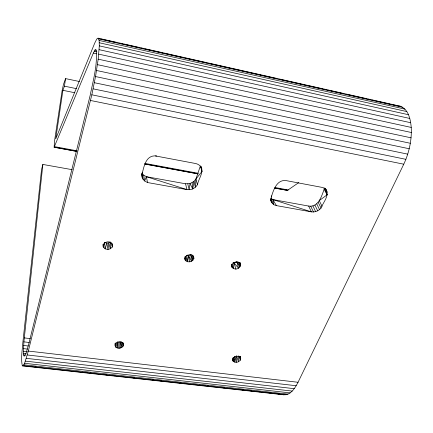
<?xml version="1.0" encoding="UTF-8"?>
<svg xmlns="http://www.w3.org/2000/svg" width="433" height="433" viewBox="0 0 433 433"><rect width="100%" height="100%" fill="white"/><g stroke="black" fill="none" stroke-linecap="round" stroke-linejoin="round"><path stroke-width="0.65" d="M115.573 343.239L115.546 347.044C118.079 349.22 122.902 348.327 123.654 344.814L123.519 343.585L123.654 344.814L122.934 343.158L121.819 342.276L120.26 341.864L117.846 342.01L115.649 343.407L114.886 345.025L115.546 347.044L115.032 343.293M143.713 175.17L144.617 180.967L146.403 176.702L185.551 183.787L186.932 189.594L146.403 176.702L143.713 175.17L142.295 173.671L142.268 177.654L143.177 179.457L144.617 180.967L147.501 182.537L186.932 189.594C191.04 190.249 195.305 188.355 197.453 184.767C198.422 178.829 203.835 173 201.221 166.813M270.484 199.651L271.637 202.552L273.699 204.668L276.395 205.605L311.392 211.872C314.986 212.419 318.731 210.903 321.021 208.1C323.121 202.308 329.794 195.673 326 189.362M103.184 244.32L103.276 247.01L104.575 242.458L106.832 243.124L108.759 242.897L110.475 242.117L110.345 248.753L108.006 249.462L105.17 248.861L103.276 247.01L103.076 244.315M79.472 81.518L65.567 78.611L63.472 84.435L62.136 90.557L54.574 140.752L54.12 147.236L93.349 53.053L94.968 50.028L95.601 49.573L96.104 49.86C97.734 65.064 93.111 80.403 90.194 95.265L28.735 344.105L26.159 352.987L24.302 356.17L23.891 355.894L23.425 353.42L23.891 341.859L42.867 164.443L72.149 169.676M270.982 198.444L272.871 199.586L308.68 206.065C318.32 207.629 321.632 196.127 324.155 189.281L324.193 188.176M42.867 164.443L41.546 169.563L22.825 342.752C22.359 350.281 20.719 358.048 22.267 365.522L22.695 365.934L23.236 365.706L24.611 363.298L28.313 351.06L91.823 94.8L95.525 76.554L98.183 59.164L99.309 45.871L99.125 40.442L98.226 38.191L97.539 38.277L96.711 39.149L94.719 43.121L55.738 138.852L62.899 90.308L64.436 86.162L65.567 78.611M22.695 365.934L283.907 394.809C291.03 395.053 295.171 387.762 298.045 382.274L403.762 164.199C409.125 152.779 411.886 140.059 411.236 127.432C410.533 119.557 408.628 109.381 400.281 106.22L98.226 38.191M201.984 171.511L200.36 165.985L195.905 179.132L195.429 187.24L193.946 181.459L201.984 171.511L200.869 166.304M117.652 342.054L117.164 347.959L116.022 342.682M270.836 199.413L271.637 202.552L270.782 200.133L271.48 195.84M238.35 262.046L239.833 267.026L236.889 261.873L234.064 262.901L233.3 268.557L235.877 269.11C239.092 268.936 241.738 265.683 239.996 262.652M185.578 256.244L187.624 261.77L188.523 255.594L190.785 254.669L192.853 260.325C190.764 262.311 186.872 262.544 185.145 259.989L184.967 257.191L187.186 255.205L191.299 254.577L193.675 256.645L193.865 258.528L192.853 260.325L192.387 255.042M187.781 183.928L189.183 189.735L190.022 183.565L192.761 188.972L193.946 181.459L190.022 183.565L185.551 183.787M142.311 172.242L141.889 174.824L142.268 177.654L141.829 175.143M231.942 264.119L233.3 268.557L231.947 267.199L231.693 265.77L232.045 264.449L233.511 262.853L235.216 262.095L237.398 261.857L239.438 262.755L240.38 263.924L239.958 262.69M240.737 358.643L240.293 360.224L238.502 361.782C236.526 362.621 233.235 362.589 232.548 360.083L233.073 358.129L235.184 356.63L237.306 356.218L239.33 356.662L240.283 357.501L240.737 358.643L240.245 356.711M271.312 197.134C273.391 190.049 276.99 178.997 286.494 180.675L323.023 187.57L325.475 189.059L326.585 190.488M324.912 188.447L327.126 194.828L319.235 200.603L322.071 206.357M274.701 188.09L287.452 190.385L298.765 182.574M156.757 156.004C145.667 154.44 143.962 166.792 141.889 174.824L141.791 173.573M190.785 254.669L191.538 261.256L188.523 255.594L186.78 255.567L187.624 261.77M23.875 364.824L288.026 394.133M22.267 365.522L24.28 365.744M35.013 366.935L36.356 367.081M39.04 367.379L40.383 367.53M58.498 369.533L59.841 369.685M81.983 372.131L83.325 372.283M86.01 372.58L87.352 372.726M90.037 373.024L91.379 373.17M105.468 374.729L106.81 374.881M109.495 375.178L110.837 375.324M113.522 375.622L114.864 375.774M128.953 377.332L130.295 377.479M132.98 377.776L134.322 377.922M152.438 379.93L153.78 380.077M160.491 380.818L161.834 380.97M164.518 381.267L165.861 381.413M175.922 382.528L177.265 382.675M179.949 382.972L181.292 383.124M183.976 383.421L185.319 383.568M199.407 385.126L200.75 385.278M203.434 385.576L204.777 385.722M207.461 386.02L208.803 386.166M222.892 387.724L224.234 387.876M226.919 388.174L228.261 388.32M242.356 389.879L243.698 390.03M246.377 390.328L247.719 390.474M250.404 390.772L251.746 390.918M254.431 391.215L255.773 391.367M258.458 391.665L259.8 391.811M265.84 392.477L267.183 392.628M269.867 392.926L271.204 393.072M273.889 393.37L275.231 393.521M277.916 393.814L279.258 393.965M23.236 365.706L285.942 394.772M25.439 361.133L292.199 391.075M24.611 363.298L290.121 392.899M27.301 354.973L296.194 385.727M23.599 354.968L25.612 355.201M26.337 358.345L294.234 388.672M28.313 351.06L298.045 382.274M23.366 351.287L27.393 351.753M23.425 353.42L26.104 353.729M23.604 345.447L28.302 345.999M23.431 348.614L27.452 349.079M23.891 341.859L29.265 342.492M24.286 337.897L30.321 338.622M398.344 105.944L400.281 106.22M54.607 146.652L77.182 150.836M144.903 163.398L198.016 173.249M275.031 187.527L288.313 189.99M54.32 147.193L76.901 151.377M144.649 163.928L197.789 173.774M274.836 188.046L287.452 190.385M54.12 147.236L76.706 151.42M145.142 164.096L198.292 173.942M155.42 155.934L195.656 163.528C198.406 164.08 200.923 165.942 201.746 168.691M62.899 90.308L74.806 92.749M90.47 100.461L403.762 164.199M64.436 86.162L76.668 88.689M91.823 94.8L405.894 159.328M93.133 88.841L407.724 154.143M94.378 82.714L409.217 148.752M95.525 76.554L410.332 143.274M96.559 70.492L411.047 137.818M97.452 64.652L411.35 132.498M98.183 59.164L411.236 127.432M94.21 51.202L96.851 51.781M98.746 54.141L410.711 122.718M93.349 53.053L96.651 53.779M99.119 49.681L409.786 118.453M94.968 50.028L96.288 50.32M99.309 42.775L406.847 111.584M99.309 45.871L408.487 114.718M98.199 38.423L99.514 38.721M100.835 39.019L103.476 39.614M104.797 39.912L116.666 42.58M119.968 43.327L122.604 43.917M123.925 44.215L139.756 47.782M141.077 48.079L143.718 48.675M145.033 48.967L147.675 49.562M148.995 49.86L151.631 50.455M152.952 50.753L162.846 52.978M166.148 53.724L183.96 57.73M185.275 58.027L187.917 58.623M189.237 58.92L191.873 59.516M193.194 59.814L207.05 62.931M210.346 63.673L212.987 64.268M214.303 64.566L230.134 68.127M233.436 68.874L236.072 69.464M237.392 69.762L253.224 73.329M254.544 73.626L257.186 74.216M258.501 74.514L261.142 75.109M262.463 75.407L276.314 78.525M279.615 79.266L297.428 83.277M298.743 83.574L301.384 84.17M302.705 84.467L305.341 85.063M306.661 85.361L322.493 88.922M323.814 89.22L326.455 89.815M327.77 90.113L343.607 93.674M346.903 94.416L366.691 98.876M368.012 99.173L370.653 99.763M371.974 100.061L374.61 100.656M375.931 100.954L389.781 104.072M393.083 104.813L397.7 105.852M98.756 38.91L402.701 107.303M99.125 40.442L404.904 109.1M232.981 262.631L234.064 262.901L238.551 268.222L236.889 261.873M281.943 394.263L283.907 394.809M270.804 198.752L273.699 204.668L272.871 199.586L311.392 211.872L308.68 206.065M285.969 189.773L286.662 190.309M324.674 187.971L325.475 189.059M272.871 199.586L276.395 205.605M324.155 189.281L327.126 194.828M325.421 188.793L327.175 192.187M318.201 202.33L321.021 208.1M316.729 203.846L319.527 209.621M314.91 205.042L317.687 210.828M312.87 205.837L315.625 211.634M310.742 206.189L313.476 211.991M110.475 242.117L112.385 246.994L110.345 248.753L108.759 242.897L108.006 249.462L106.832 243.124L105.17 248.861L104.575 242.458M238.762 355.98L240.293 360.224L239.785 356.884M236.51 355.904L238.502 361.782L238.204 356.067M120.109 341.853L121.884 347.434L121.559 341.794M192.945 255.492L193.865 258.528L193.416 256.071M239.812 262.717L240.553 265.207M239.222 262.409L240.337 266.138M234.064 262.901L235.877 269.11M231.395 265.283L231.947 267.199L231.65 264.709M195.905 179.132L197.453 184.767M233.604 357.344L234.892 362.177L234.756 356.294M122.003 342.476L123.026 346.351L123.004 342.508M239.969 356.289L240.283 357.501L240.012 356.321M231.379 264.536L231.693 265.77M235.043 356.852L236.413 362.307L236.321 355.953M232.705 358.015L233.604 361.652L233.268 357.366M232.553 359.266L233.003 361.084M188.523 255.594L189.854 261.835M184.734 258.063L185.005 259.345M146.403 176.702L147.501 182.537M185.335 256.352L186.087 261.018M142.295 173.671L143.177 179.457M192.122 182.726L192.761 188.972M119.963 341.848L120.45 348.029M118.858 342.043L119.34 348.224M117.749 342.016L118.22 348.197M112.255 243.784L112.385 246.994L112.391 244.358L111.189 242.642C108.012 240.499 102.139 242.632 103.276 247.01M185.129 256.26L185.145 259.989"/></g></svg>
